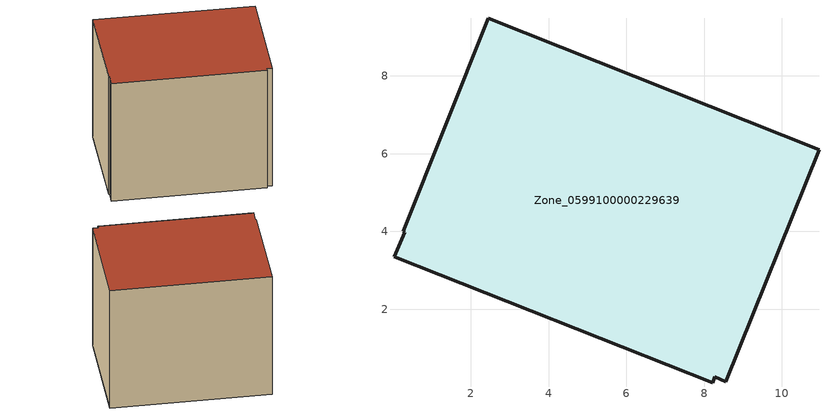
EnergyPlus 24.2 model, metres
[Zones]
Zone_0599100000229639
 floor ground (C_G): 0.04,3.34 0.31,3.98 0.26,4 2.45,9.48 10.95,6.1 8.56,0.13 8.27,0.26 8.23,0.11 z0
 wall outside (C_F): 2.45,9.48 0.26,4 0.31,3.98 0.04,3.34 8.23,0.11 8.27,0.26 8.56,0.13 10.95,6.1 2.45,9.48 z0:7.81
 roof outside (C_R): 0.31,3.98 0.04,3.34 8.23,0.11 8.27,0.26 8.56,0.13 10.95,6.1 2.45,9.48 0.26,4 z7.81
[BUILDING]
Pand.0599100000229639: North Axis=0; Terrain=City; Loads Convergence Tolerance Value=0.04; Temperature Convergence Tolerance Value=0.4; Solar Distribution=FullExterior; Maximum Number of Warmup Days=25; Minimum Number of Warmup Days=1
[Site:Location]
Rotterdam.The.Hague.AP_ZH_NLD Design_Conditions: Latitude=51.96; Longitude=4.45; Time Zone=1; Elevation=-4.5
[SITE:GROUNDTEMPERATURE:BUILDINGSURFACE]
18, 18, 18, 18, 18, 18, 18, 18, 18, 18, 18, 18
[MATERIAL] Thermal Absorptance=0.9; Solar Absorptance=0.7; Visible Absorptance=0.7
Name | Roughness | Thickness | Conductivity | Density | Specific Heat
G.TI.1975-1991 | MediumSmooth | 0.15 | 0.288461 | 540 | 1210
F.TI.1975-1991 | Rough | 0.3 | 0.230769 | 1920 | 840
R.TI.1975-1991 | MediumRough | 0.2 | 0.153846 | 1500 | 1000
[CONSTRUCTION]
C_G: G.TI.1975-1991
C_F: F.TI.1975-1991
C_R: R.TI.1975-1991
[ZONE]
Zone_0599100000229639: Type=1; Multiplier=1; Ceiling Height=Autocalculate; Volume=Autocalculate; Floor Area=autocalculate; Part of Total Floor Area=Yes
[ZONEINFILTRATION:DESIGNFLOWRATE]
Infil_Zone_0599100000229639: Zone or ZoneList or Space or SpaceList=Zone_0599100000229639; Schedule=AlwaysOn; Design Flow Rate Calculation Method=Flow/Area; Flow Rate per Floor Area=0.003; Constant Term Coefficient=1; Temperature Term Coefficient=0; Velocity Term Coefficient=0; Velocity Squared Term Coefficient=0
[HVACTEMPLATE:ZONE:IDEALLOADSAIRSYSTEM]
Zone_0599100000229639: Maximum Heating Supply Air Temperature=50; Minimum Cooling Supply Air Temperature=13; Maximum Heating Supply Air Humidity Ratio=0.0156; Minimum Cooling Supply Air Humidity Ratio=0.0077; Heating Limit=NoLimit; Cooling Limit=NoLimit; Dehumidification Control Type=ConstantSensibleHeatRatio; Cooling Sensible Heat Ratio=0.7; Dehumidification Setpoint=60; Humidification Control Type=None; Humidification Setpoint=30; Outdoor Air Method=None; Outdoor Air Flow Rate per Person=0.00944; Outdoor Air Flow Rate per Zone Floor Area=0; Outdoor Air Flow Rate per Zone=0; Demand Controlled Ventilation Type=None; Outdoor Air Economizer Type=NoEconomizer; Heat Recovery Type=None; Sensible Heat Recovery Effectiveness=0.7; Latent Heat Recovery Effectiveness=0.65
[ZONECONTROL:THERMOSTAT]
ThermostatControl_Zone_0599100000229639: Zone or ZoneList=Zone_0599100000229639; Control Type Schedule=DualSetpointControlType; Control 1=Thermostat_Zone_0599100000229639; Temperature Difference Between Cutout And Setpoint=0
[THERMOSTATSETPOINT:DUALSETPOINT]
Thermostat_Zone_0599100000229639: Heating Setpoint Temperature Schedule=HeatingSetpoint_Zone_0599100000229639; Cooling Setpoint Temperature Schedule=CoolingSetpoint_Zone_0599100000229639
[SCHEDULE:COMPACT]
HeatingSetpoint_Zone_0599100000229639: Through: 12/31, For: AllDays, Until: 24:00, 21
CoolingSetpoint_Zone_0599100000229639: Through: 12/31, For: AllDays, Until: 24:00, 24
DualSetpointControlType: Through: 12/31, For: AllDays, Until: 24:00, 4
AlwaysOn: Through: 12/31, For: AllDays, Until: 24:00, 1
